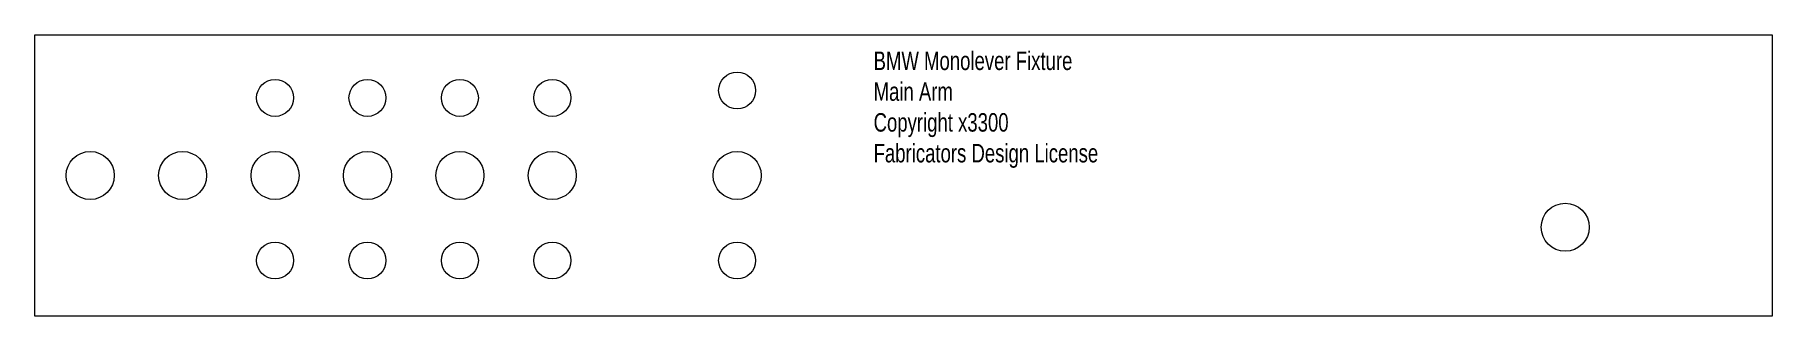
# Model space of a CAD drawing. Header units: millimetres. Extents: x -190 to 280, y -38 to 38.
import ezdxf

# ---------------------------------------------------------------- set-up
doc = ezdxf.new("R2010")
doc.units = ezdxf.units.MM
doc.layers.get('0').update_dxf_attribs({"linetype": 'CONTINUOUS', "lineweight": 0})
doc.layers.add('text', color=7, linetype='CONTINUOUS', lineweight=0)
doc.styles.get("Standard").update_dxf_attribs({"font": 'txt', "width": 0.75})

msp = doc.modelspace()

# ---------------------------------------------------------------- linework, layer by layer
for p, q in [((-190, -38.1), (-190, 38.1)), ((-190, 38.1), (280, 38.1)), ((280, 38.1), (280, -38.1)), ((280, -38.1), (-190, -38.1))]:
    msp.add_line(p, q)
for centre, radius in [((-125, 21), 5), ((-100, 21), 5), ((-75, 21), 5), ((-50, 21), 5), ((0, 23), 5), ((-175, 0), 6.5), ((-150, 0), 6.5), ((-125, 0), 6.5), ((-125, 0), 6.5), ((-125, 0), 6.5), ((-100, 0), 6.5), ((-75, 0), 6.5), ((-50, 0), 6.5), ((0, 0), 6.5), ((224, -14), 6.5), ((-125, -23), 5), ((-100, -23), 5), ((-75, -23), 5), ((-50, -23), 5), ((0, -23), 5)]:
    msp.add_circle(centre, radius)

# ---------------------------------------------------------------- texts
at = {"layer": 'text', "insert": (36.91, 33.55), "char_height": 5, "width": 100, "attachment_point": 1}
msp.add_mtext('BMW\\~Monolever\\~Fixture\\PMain\\~Arm\\PCopyright\\~x3300\\PFabricators\\~Design\\~License', dxfattribs=at)

doc.saveas('drawing.dxf')
